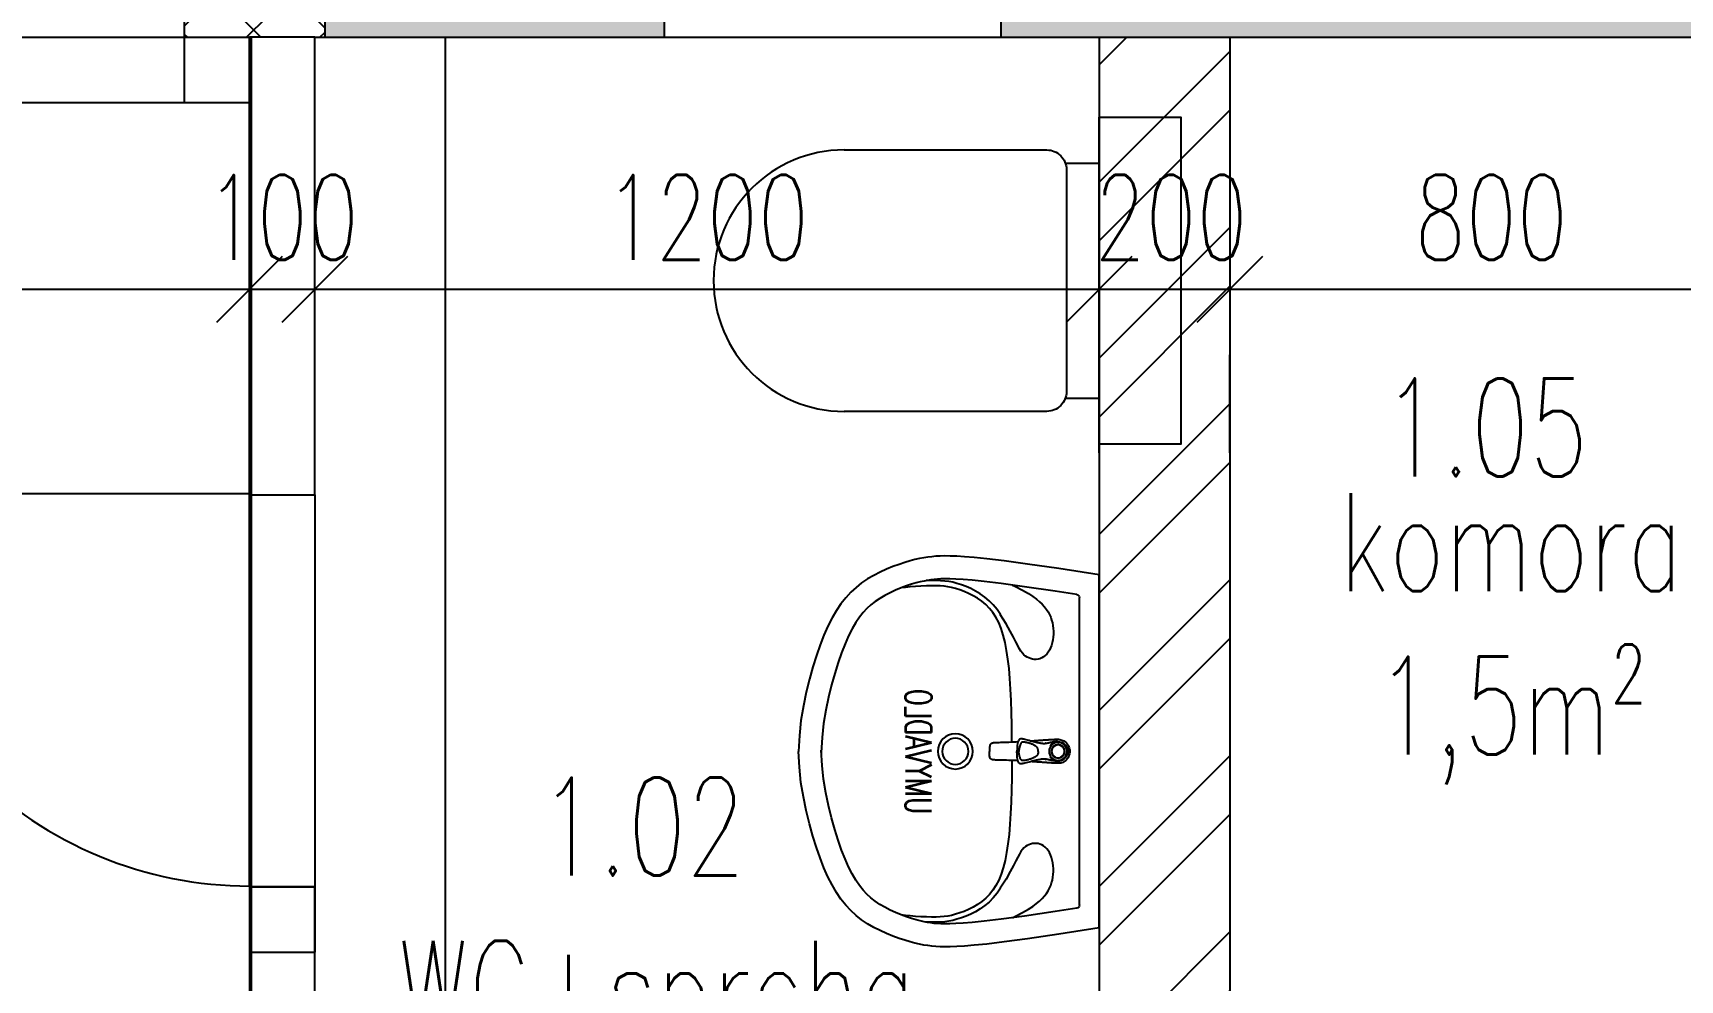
# Model space of a CAD drawing. Header units: millimetres. Extents: x 462666 to 1244237, y 2328025 to 3795663.
# Drawn here: x 1085544 to 1088064, y 2844109 to 2845558 of the extents above; entities that cross this region are included whole.
import ezdxf
from ezdxf.enums import TextEntityAlignment as Align
from ezdxf.lldxf.tags import DXFTag

# ---------------------------------------------------------------- set-up
doc = ezdxf.new("R2010")
doc.units = ezdxf.units.MM
for name, color, linetype in [('DIM_100', 64, 'Continuous'), ('DVE_REZ', 1, 'Continuous'), ('KOTY', 96, 'Continuous'), ('MUR-POH', 64, 'Continuous'), ('MUR_POH', 64, 'Continuous'), ('MUR_REZ', 3, 'Continuous'), ('NAB_ZAR', 14, 'Continuous'), ('PLO_LIN', 6, 'Continuous'), ('POP_100', 8, 'Continuous'), ('SAN-POH', 151, 'Continuous'), ('SAN_POH', 151, 'Continuous')]:
    doc.layers.add(name, color=color, linetype=linetype)
doc.styles.add('KOTY', font='ROMANS', dxfattribs={"width": 0.7})
doc.styles.add('ROMANS', font='arial.ttf', dxfattribs={"width": 0.85})
doc.styles.add('SIMPLEX', font='SIMPLEX.SHX', dxfattribs={"width": 0.7})
tags = doc.linetypes.add('DASHDOT', pattern=[25.4, 12.7, -6.35, 0, -6.35]).pattern_tags.tags
tags[10:11] = [DXFTag(74, 4), DXFTag(75, 0), DXFTag(340, '0'), DXFTag(46, 1.0), DXFTag(50, 0.0), DXFTag(44, 0.0), DXFTag(45, 0.0)]
tags[8:9] = [DXFTag(74, 4), DXFTag(75, 0), DXFTag(340, '0'), DXFTag(46, 1.0), DXFTag(50, 0.0), DXFTag(44, 0.0), DXFTag(45, 0.0)]
tags[6:7] = [DXFTag(74, 4), DXFTag(75, 0), DXFTag(340, '0'), DXFTag(46, 1.0), DXFTag(50, 0.0), DXFTag(44, 0.0), DXFTag(45, 0.0)]
tags[4:5] = [DXFTag(74, 4), DXFTag(75, 0), DXFTag(340, '0'), DXFTag(46, 1.0), DXFTag(50, 0.0), DXFTag(44, 0.0), DXFTag(45, 0.0)]
tags = doc.linetypes.add('DASHED', pattern=[0.75, 0.5, -0.25]).pattern_tags.tags
tags[6:7] = [DXFTag(74, 4), DXFTag(75, 0), DXFTag(340, '0'), DXFTag(46, 1.0), DXFTag(50, 0.0), DXFTag(44, 0.0), DXFTag(45, 0.0)]
tags[4:5] = [DXFTag(74, 4), DXFTag(75, 0), DXFTag(340, '0'), DXFTag(46, 1.0), DXFTag(50, 0.0), DXFTag(44, 0.0), DXFTag(45, 0.0)]
doc.dimstyles.new('PAJO1-studia', dxfattribs={"dimtxt": 160, "dimasz": 100, "dimexe": 100, "dimexo": 250, "dimgap": 45, "dimtad": 1, "dimdec": 0, "dimrnd": 5, "dimtxsty": 'ROMANS', "dimblk": 'OBLIQUE', "dimcen": 200, "dimdle": 90, "dimadec": 0, "dimazin": 0, "dimtfac": 1, "dimtdec": 0, "dimtmove": 1, "dimatfit": 3, "dimfxl": 1, "dimarcsym": 0})

# ---------------------------------------------------------------- blocks, each defined once
blk = doc.blocks.new('UMY_V')
at = {"layer": 'SAN_POH'}
for p, q in [((45125005.1, -2781944), (45125022.8, -2781939)), ((45125022.8, -2781939), (45125041.5, -2781934.4)), ((45125041.5, -2781934.4), (45125061.2, -2781930.3)), ((45125061.2, -2781930.3), (45125081.8, -2781927)), ((45125081.8, -2781927), (45125103.2, -2781924.7)), ((45125103.2, -2781924.7), (45125126.4, -2781923.4)), ((45125145.9, -2781924.7), (45125122.7, -2781923.4)), ((45125167.2, -2781927), (45125145.9, -2781924.7)), ((45125187.8, -2781930.3), (45125167.2, -2781927)), ((45125207.5, -2781934.4), (45125187.8, -2781930.3)), ((45125226.2, -2781939), (45125207.5, -2781934.4)), ((45125244, -2781944), (45125226.2, -2781939)), ((45124936.9, -2781970.6), (45124947.7, -2781965.2)), ((45124947.7, -2781965.2), (45124959.9, -2781959.8)), ((45124959.9, -2781959.8), (45124973.5, -2781954.4)), ((45124973.5, -2781954.4), (45124988.6, -2781949.2)), ((45124988.6, -2781949.2), (45125005.1, -2781944)), ((45125260.4, -2781949.2), (45125244, -2781944)), ((45125275.5, -2781954.4), (45125260.4, -2781949.2)), ((45125289.1, -2781959.8), (45125275.5, -2781954.4)), ((45125301.3, -2781965.2), (45125289.1, -2781959.8)), ((45125312.1, -2781970.6), (45125301.3, -2781965.2)), ((45124905.9, -2781993.2), (45124912.1, -2781987.3)), ((45124912.1, -2781987.3), (45124919.3, -2781981.7)), ((45124919.3, -2781981.7), (45124927.5, -2781976.1)), ((45124927.5, -2781976.1), (45124936.9, -2781970.6)), ((45125321.6, -2781976.1), (45125312.1, -2781970.6)), ((45125329.8, -2781981.7), (45125321.6, -2781976.1)), ((45125336.9, -2781987.3), (45125329.8, -2781981.7)), ((45125343.2, -2781993.2), (45125336.9, -2781987.3)), ((45124885.9, -2782020.5), (45124890.4, -2782012.8)), ((45124890.4, -2782012.8), (45124895.1, -2782005.8)), ((45124895.1, -2782005.8), (45124900.2, -2781999.3)), ((45124900.2, -2781999.3), (45124905.9, -2781993.2)), ((45125348.8, -2781999.3), (45125343.2, -2781993.2)), ((45125353.9, -2782005.8), (45125348.8, -2781999.3)), ((45125358.7, -2782012.8), (45125353.9, -2782005.8)), ((45125363.1, -2782020.5), (45125358.7, -2782012.8)), ((45124874.4, -2782045.6), (45124877.9, -2782037.1)), ((45124877.9, -2782037.1), (45124881.7, -2782028.7)), ((45124881.7, -2782028.7), (45124885.9, -2782020.5)), ((45125367.3, -2782028.7), (45125363.1, -2782020.5)), ((45125371.2, -2782037.1), (45125367.3, -2782028.7)), ((45125374.6, -2782045.6), (45125371.2, -2782037.1)), ((45124866.7, -2782068.6), (45124868.8, -2782061.6)), ((45124868.8, -2782061.6), (45124871.4, -2782053.8)), ((45124871.4, -2782053.8), (45124874.4, -2782045.6)), ((45125377.7, -2782053.8), (45125374.6, -2782045.6)), ((45125380.2, -2782061.6), (45125377.7, -2782053.8)), ((45125382.3, -2782068.6), (45125380.2, -2782061.6)), ((45124861.4, -2782096.2), (45124862, -2782091.1)), ((45124862, -2782091.1), (45124862.8, -2782086)), ((45124862.8, -2782086), (45124863.8, -2782080.7)), ((45124863.8, -2782080.7), (45124865.1, -2782074.9)), ((45124865.1, -2782074.9), (45124866.7, -2782068.6)), ((45125384, -2782074.9), (45125382.3, -2782068.6)), ((45125385.3, -2782080.7), (45125384, -2782074.9)), ((45125386.3, -2782086), (45125385.3, -2782080.7)), ((45125387, -2782091.1), (45125386.3, -2782086)), ((45125387.7, -2782096.2), (45125387, -2782091.1)), ((45124860.5, -2782112.5), (45124860.6, -2782106.5)), ((45124860.6, -2782119.9), (45124860.5, -2782112.5)), ((45124860.6, -2782106.5), (45124860.9, -2782101.3)), ((45124860.9, -2782101.3), (45124861.4, -2782096.2)), ((45125388.1, -2782101.3), (45125387.7, -2782096.2)), ((45125388.4, -2782106.5), (45125388.1, -2782101.3)), ((45125388.6, -2782112.5), (45125388.4, -2782106.5)), ((45125388.5, -2782119.9), (45125388.6, -2782112.5)), ((45124860.9, -2782129), (45124860.6, -2782119.9)), ((45124861.6, -2782140.3), (45124860.9, -2782129)), ((45124862.7, -2782154.2), (45124861.6, -2782140.3)), ((45125386.4, -2782154.2), (45125387.5, -2782140.3)), ((45125387.5, -2782140.3), (45125388.1, -2782129)), ((45125388.1, -2782129), (45125388.5, -2782119.9)), ((45124864.5, -2782172.8), (45124862.7, -2782154.2)), ((45125384.5, -2782172.8), (45125386.4, -2782154.2)), ((45124867.6, -2782198.6), (45124864.5, -2782172.8)), ((45125381.4, -2782198.6), (45125384.5, -2782172.8)), ((45124872.5, -2782234.1), (45124867.6, -2782198.6)), ((45125376.6, -2782234.1), (45125381.4, -2782198.6)), ((45124879.5, -2782281.4), (45124872.5, -2782234.1)), ((45125369.6, -2782281.4), (45125376.6, -2782234.1)), ((45124884.6, -2782314.3), (45124879.5, -2782281.4)), ((45125364.4, -2782314.3), (45125369.6, -2782281.4)), ((45125359.5, -2782318.5), (45124889.5, -2782318.5)), ((45125394.5, -2782348.5), (45124854.5, -2782348.5))]:
    blk.add_line(p, q, dxfattribs=at)
for points in [[(45124854.5, -2782348.5), (45124844.9, -2782286.7), (45124837.8, -2782239), (45124832.9, -2782203.1), (45124829.7, -2782176.7), (45124827.8, -2782157.3), (45124826.7, -2782142.7), (45124826, -2782130.7), (45124825.6, -2782120.8), (45124825.5, -2782112.4), (45124825.6, -2782105.1), (45124826, -2782098.6), (45124826.6, -2782092.5), (45124827.3, -2782086.4), (45124828.3, -2782080.2), (45124829.5, -2782073.6), (45124831.1, -2782066.7), (45124833, -2782059.2), (45124835.4, -2782051.1), (45124838.3, -2782042.3), (45124841.8, -2782032.9), (45124845.7, -2782023.2), (45124850.2, -2782013.4), (45124855.2, -2782003.6), (45124860.7, -2781994.2), (45124866.8, -2781985.1), (45124873.6, -2781976.6), (45124881, -2781968.5), (45124889.3, -2781960.8), (45124898.5, -2781953.4), (45124908.8, -2781946.5), (45124920.2, -2781939.9), (45124932.7, -2781933.5), (45124946.5, -2781927.4), (45124961.4, -2781921.6), (45124977.6, -2781916), (45124995.1, -2781910.5), (45125013.8, -2781905.2), (45125033.8, -2781900.2), (45125054.9, -2781895.9), (45125077.1, -2781892.3), (45125100.4, -2781889.8), (45125124.5, -2781888.5)], [(45125394.5, -2782348.5), (45125404.2, -2782286.7), (45125411.2, -2782239), (45125416.1, -2782203.1), (45125419.3, -2782176.7), (45125421.2, -2782157.3), (45125422.4, -2782142.7), (45125423.1, -2782130.7), (45125423.5, -2782120.8), (45125423.6, -2782112.4), (45125423.4, -2782105.1), (45125423, -2782098.6), (45125422.5, -2782092.5), (45125421.7, -2782086.4), (45125420.8, -2782080.2), (45125419.5, -2782073.6), (45125418, -2782066.7), (45125416, -2782059.2), (45125413.6, -2782051.1), (45125410.7, -2782042.3), (45125407.3, -2782032.9), (45125403.3, -2782023.2), (45125398.8, -2782013.4), (45125393.8, -2782003.6), (45125388.3, -2781994.2), (45125382.2, -2781985.1), (45125375.5, -2781976.6), (45125368, -2781968.5), (45125359.7, -2781960.8), (45125350.5, -2781953.4), (45125340.2, -2781946.5), (45125328.9, -2781939.9), (45125316.3, -2781933.5), (45125302.6, -2781927.4), (45125287.6, -2781921.6), (45125271.4, -2781916), (45125254, -2781910.5), (45125235.2, -2781905.2), (45125215.2, -2781900.2), (45125194.1, -2781895.9), (45125171.9, -2781892.3), (45125148.7, -2781889.8), (45125124.5, -2781888.5)], [(45125110.6, -2782215), (45125104, -2782215), (45125084.1, -2782214.7), (45125065, -2782214.4), (45125046.7, -2782213.8), (45125029.3, -2782213), (45125012.9, -2782211.9), (45124997.5, -2782210.6), (45124983.2, -2782209), (45124969.9, -2782207), (45124957.7, -2782204.7), (45124946.6, -2782201.9), (45124936.5, -2782198.6), (45124927.4, -2782194.8), (45124919.3, -2782190.5), (45124912.1, -2782185.8), (45124905.7, -2782180.6), (45124899.9, -2782174.9), (45124894.8, -2782168.8), (45124890.3, -2782162.3), (45124886.3, -2782155.6), (45124882.7, -2782148.7), (45124879.7, -2782141.9), (45124877.2, -2782135.2), (45124875.2, -2782128.8), (45124873.6, -2782122.8), (45124872.5, -2782117.1), (45124871.7, -2782111.3), (45124871.3, -2782105.4), (45124871.1, -2782099), (45124871.1, -2782092), (45124871.2, -2782084.2), (45124871.6, -2782075.9), (45124872, -2782067.6), (45124872.7, -2782059.5), (45124873.5, -2782052), (45124874.4, -2782045.6)], [(45125138.5, -2782215), (45125145, -2782215), (45125164.9, -2782214.7), (45125184, -2782214.4), (45125202.3, -2782213.8), (45125219.7, -2782213), (45125236.1, -2782211.9), (45125251.5, -2782210.6), (45125265.8, -2782209), (45125279.1, -2782207), (45125291.3, -2782204.7), (45125302.5, -2782201.9), (45125312.6, -2782198.6), (45125321.6, -2782194.8), (45125329.7, -2782190.5), (45125336.9, -2782185.8), (45125343.4, -2782180.6), (45125349.1, -2782174.9), (45125354.2, -2782168.8), (45125358.7, -2782162.3), (45125362.8, -2782155.6), (45125366.3, -2782148.7), (45125369.3, -2782141.9), (45125371.8, -2782135.2), (45125373.8, -2782128.8), (45125375.4, -2782122.8), (45125376.5, -2782117.1), (45125377.3, -2782111.3), (45125377.8, -2782105.4), (45125378, -2782099), (45125378, -2782092), (45125377.8, -2782084.2), (45125377.5, -2782075.9), (45125377, -2782067.6), (45125376.4, -2782059.5), (45125375.6, -2782052), (45125374.6, -2782045.6)], [(45124915.3, -2782197.5), (45124915.2, -2782197.4), (45124907.4, -2782192.3), (45124900.3, -2782186.5), (45124894, -2782180.3), (45124888.5, -2782173.7), (45124883.6, -2782166.7), (45124879.3, -2782159.5), (45124875.5, -2782152.2), (45124872.3, -2782144.9), (45124869.7, -2782137.8), (45124867.5, -2782131), (45124865.8, -2782124.6), (45124864.6, -2782118.4), (45124863.8, -2782112.2), (45124863.3, -2782105.8), (45124863.1, -2782099.1), (45124863.1, -2782091.9), (45124863.2, -2782083.9), (45124863.3, -2782083.5)], [(45125333.7, -2782197.5), (45125333.8, -2782197.4), (45125341.7, -2782192.3), (45125348.7, -2782186.5), (45125355, -2782180.3), (45125360.5, -2782173.7), (45125365.5, -2782166.7), (45125369.8, -2782159.5), (45125373.5, -2782152.2), (45125376.7, -2782144.9), (45125379.4, -2782137.8), (45125381.5, -2782131), (45125383.2, -2782124.6), (45125384.4, -2782118.4), (45125385.3, -2782112.2), (45125385.8, -2782105.8), (45125386, -2782099.1), (45125386, -2782091.9), (45125385.8, -2782083.9), (45125385.8, -2782083.5)], [(45125110.1, -2782224.2), (45125110.3, -2782221), (45125110.5, -2782217.4), (45125110.6, -2782213.9), (45125110.7, -2782210.3), (45125110.8, -2782206.8), (45125110.9, -2782203.5), (45125111, -2782200.4), (45125111.1, -2782197.6), (45125111.2, -2782195.1), (45125111.2, -2782193), (45125111.3, -2782191.2), (45125111.4, -2782189.7), (45125111.4, -2782188.5), (45125111.5, -2782187.5), (45125111.6, -2782186.7), (45125111.7, -2782186), (45125111.9, -2782185.3), (45125112, -2782184.7), (45125112.2, -2782184.2), (45125112.3, -2782183.8), (45125112.6, -2782183.4), (45125112.8, -2782183), (45125113.1, -2782182.7), (45125113.4, -2782182.3), (45125113.8, -2782182), (45125114.3, -2782181.8), (45125114.8, -2782181.5), (45125115.5, -2782181.3), (45125116.5, -2782181.1), (45125117.8, -2782181), (45125119.7, -2782180.8), (45125122.3, -2782180.8), (45125124.5, -2782180.8)], [(45125138.9, -2782224.2), (45125138.7, -2782221), (45125138.6, -2782217.4), (45125138.4, -2782213.9), (45125138.3, -2782210.3), (45125138.2, -2782206.8), (45125138.1, -2782203.5), (45125138, -2782200.4), (45125138, -2782197.6), (45125137.9, -2782195.1), (45125137.8, -2782193), (45125137.7, -2782191.2), (45125137.7, -2782189.7), (45125137.6, -2782188.5), (45125137.5, -2782187.5), (45125137.4, -2782186.7), (45125137.3, -2782186), (45125137.2, -2782185.3), (45125137, -2782184.7), (45125136.9, -2782184.2), (45125136.7, -2782183.8), (45125136.5, -2782183.4), (45125136.2, -2782183), (45125136, -2782182.7), (45125135.6, -2782182.3), (45125135.2, -2782182), (45125134.8, -2782181.8), (45125134.2, -2782181.5), (45125133.5, -2782181.3), (45125132.6, -2782181.1), (45125131.2, -2782181), (45125129.3, -2782180.8), (45125126.8, -2782180.8), (45125124.5, -2782180.8)], [(45124870, -2782215.8), (45124872.1, -2782220.4), (45124877.8, -2782231.5), (45124882.9, -2782240.3), (45124887.4, -2782247.2), (45124891.5, -2782252.7), (45124895.5, -2782257.3), (45124899.4, -2782261.3), (45124903.4, -2782264.8), (45124907.3, -2782267.8), (45124911.2, -2782270.4), (45124915.2, -2782272.6), (45124919.3, -2782274.4), (45124923.5, -2782275.8), (45124927.7, -2782277), (45124932, -2782277.8), (45124936.3, -2782278.3), (45124940.7, -2782278.5), (45124945.1, -2782278.5), (45124949.6, -2782278.2), (45124953.9, -2782277.6), (45124958.2, -2782276.8), (45124962.3, -2782275.7), (45124966.1, -2782274.3), (45124969.7, -2782272.6), (45124972.8, -2782270.7), (45124975.6, -2782268.5), (45124978, -2782266.1), (45124980, -2782263.5), (45124981.5, -2782260.8), (45124982.7, -2782257.9), (45124983.4, -2782255.1), (45124983.7, -2782252.2), (45124983.7, -2782249.2), (45124983.3, -2782246.4), (45124982.6, -2782243.6), (45124981.6, -2782240.9), (45124980.4, -2782238.3), (45124978.8, -2782235.8), (45124976.8, -2782233.4), (45124974.3, -2782231), (45124971.1, -2782228.7), (45124967.3, -2782226.4), (45124962.7, -2782224), (45124957, -2782221.2), (45124949.7, -2782217.5), (45124940.5, -2782212.6), (45124929.1, -2782206), (45124915, -2782197.3)], [(45125379, -2782215.8), (45125376.9, -2782220.4), (45125371.2, -2782231.5), (45125366.2, -2782240.3), (45125361.7, -2782247.2), (45125357.5, -2782252.7), (45125353.5, -2782257.3), (45125349.6, -2782261.3), (45125345.7, -2782264.8), (45125341.8, -2782267.8), (45125337.8, -2782270.4), (45125333.8, -2782272.6), (45125329.7, -2782274.4), (45125325.6, -2782275.8), (45125321.4, -2782277), (45125317.1, -2782277.8), (45125312.7, -2782278.3), (45125308.3, -2782278.5), (45125303.9, -2782278.5), (45125299.5, -2782278.2), (45125295.1, -2782277.6), (45125290.8, -2782276.8), (45125286.7, -2782275.7), (45125282.9, -2782274.3), (45125279.4, -2782272.6), (45125276.2, -2782270.7), (45125273.4, -2782268.5), (45125271, -2782266.1), (45125269.1, -2782263.5), (45125267.5, -2782260.8), (45125266.4, -2782257.9), (45125265.6, -2782255.1), (45125265.3, -2782252.2), (45125265.3, -2782249.2), (45125265.7, -2782246.4), (45125266.4, -2782243.6), (45125267.4, -2782240.9), (45125268.7, -2782238.3), (45125270.2, -2782235.8), (45125272.3, -2782233.4), (45125274.8, -2782231), (45125277.9, -2782228.7), (45125281.7, -2782226.4), (45125286.3, -2782224), (45125292.1, -2782221.2), (45125299.3, -2782217.5), (45125308.5, -2782212.6), (45125319.9, -2782206), (45125334, -2782197.3)], [(45125109.5, -2782284.9), (45125109.6, -2782283.6), (45125109.6, -2782282.3), (45125109.8, -2782281.2), (45125109.9, -2782280), (45125110.1, -2782279), (45125110.3, -2782277.9), (45125110.5, -2782276.9), (45125110.7, -2782275.8), (45125110.9, -2782274.8), (45125111.1, -2782273.9), (45125111.3, -2782272.9), (45125111.5, -2782272.1), (45125111.7, -2782271.2), (45125111.9, -2782270.5), (45125112.1, -2782269.7), (45125112.2, -2782269), (45125112.4, -2782268.3), (45125112.5, -2782267.6), (45125112.6, -2782267), (45125112.7, -2782266.3), (45125112.8, -2782265.6), (45125112.8, -2782264.9), (45125112.8, -2782264.2), (45125112.8, -2782263.5), (45125112.8, -2782262.8), (45125112.7, -2782262), (45125112.6, -2782261.2), (45125112.5, -2782260.3), (45125112.3, -2782259.3), (45125112.1, -2782258.1), (45125111.9, -2782256.8), (45125111.6, -2782255.4), (45125111.2, -2782253.8), (45125110.9, -2782252), (45125110.4, -2782250.1), (45125109.9, -2782248), (45125109.3, -2782245.8), (45125108.7, -2782243.5), (45125108, -2782241.2), (45125107.4, -2782239), (45125106.8, -2782236.9), (45125106.3, -2782235), (45125106, -2782233.3), (45125105.7, -2782232), (45125105.5, -2782230.8), (45125105.5, -2782229.9), (45125105.4, -2782229), (45125105.5, -2782228.3), (45125105.6, -2782227.7), (45125105.8, -2782227.1), (45125106, -2782226.5), (45125106.5, -2782226), (45125107.1, -2782225.5), (45125107.9, -2782225), (45125109, -2782224.6), (45125110.6, -2782224.1), (45125112.7, -2782223.7), (45125115.6, -2782223.3), (45125119.5, -2782222.9), (45125124.5, -2782222.6)], [(45125106.3, -2782286.8), (45125106.4, -2782284.5), (45125106.4, -2782282.6), (45125106.5, -2782280.9), (45125106.6, -2782279.5), (45125106.6, -2782278.2), (45125106.7, -2782277.1), (45125106.7, -2782276), (45125106.8, -2782274.9), (45125106.9, -2782273.9), (45125107, -2782272.8), (45125107, -2782271.7), (45125107.1, -2782270.5), (45125107.2, -2782269.2), (45125107.3, -2782267.9), (45125107.4, -2782266.5), (45125107.5, -2782265), (45125107.6, -2782263.5), (45125107.7, -2782262), (45125107.8, -2782260.5), (45125107.9, -2782259), (45125108, -2782257.4), (45125108.1, -2782255.6), (45125108.3, -2782253.7), (45125108.4, -2782251.6), (45125108.6, -2782249.3), (45125108.7, -2782246.8), (45125108.9, -2782244.4)], [(45125124.5, -2782255.3), (45125123.9, -2782255.3), (45125123.4, -2782255.3), (45125122.9, -2782255.2), (45125122.4, -2782255.1), (45125121.9, -2782255.1), (45125121.5, -2782255), (45125121, -2782254.8), (45125120.6, -2782254.7), (45125120.1, -2782254.5), (45125119.6, -2782254.3), (45125119.2, -2782254.1), (45125118.8, -2782253.8), (45125118.3, -2782253.5), (45125117.9, -2782253.1), (45125117.5, -2782252.7), (45125117, -2782252.2), (45125116.6, -2782251.6), (45125116.2, -2782251), (45125115.8, -2782250.3), (45125115.3, -2782249.5), (45125114.9, -2782248.7), (45125114.5, -2782247.9), (45125114.1, -2782247), (45125113.7, -2782246.1), (45125113.4, -2782245.2), (45125113, -2782244.3), (45125112.7, -2782243.4), (45125112.4, -2782242.5), (45125112.1, -2782241.6), (45125111.9, -2782240.8), (45125111.6, -2782239.9), (45125111.4, -2782239.1), (45125111.2, -2782238.3), (45125111, -2782237.4), (45125110.9, -2782236.6), (45125110.7, -2782235.8), (45125110.6, -2782235), (45125110.5, -2782234.2), (45125110.5, -2782233.5), (45125110.4, -2782232.7), (45125110.4, -2782232.1), (45125110.5, -2782231.5), (45125110.5, -2782230.9), (45125110.6, -2782230.4), (45125110.8, -2782230), (45125111.1, -2782229.6), (45125111.5, -2782229.2), (45125111.9, -2782228.9), (45125112.6, -2782228.5), (45125113.3, -2782228.2), (45125114.2, -2782227.8), (45125115.1, -2782227.5), (45125116.2, -2782227.1), (45125117.3, -2782226.8), (45125118.5, -2782226.4), (45125119.8, -2782226.1), (45125121.1, -2782225.9), (45125122.3, -2782225.7), (45125123.5, -2782225.5), (45125124.5, -2782225.5)], [(45125139.5, -2782284.9), (45125139.5, -2782283.6), (45125139.4, -2782282.3), (45125139.3, -2782281.2), (45125139.1, -2782280), (45125139, -2782279), (45125138.8, -2782277.9), (45125138.6, -2782276.9), (45125138.4, -2782275.8), (45125138.2, -2782274.8), (45125137.9, -2782273.9), (45125137.7, -2782272.9), (45125137.5, -2782272.1), (45125137.3, -2782271.2), (45125137.1, -2782270.5), (45125137, -2782269.7), (45125136.8, -2782269), (45125136.7, -2782268.3), (45125136.6, -2782267.6), (45125136.4, -2782267), (45125136.4, -2782266.3), (45125136.3, -2782265.6), (45125136.2, -2782264.9), (45125136.2, -2782264.2), (45125136.2, -2782263.5), (45125136.2, -2782262.8), (45125136.3, -2782262), (45125136.4, -2782261.2), (45125136.5, -2782260.3), (45125136.7, -2782259.3), (45125136.9, -2782258.1), (45125137.2, -2782256.8), (45125137.5, -2782255.4), (45125137.8, -2782253.8), (45125138.2, -2782252), (45125138.6, -2782250.1), (45125139.2, -2782248), (45125139.7, -2782245.8), (45125140.4, -2782243.5), (45125141, -2782241.2), (45125141.7, -2782239), (45125142.2, -2782236.9), (45125142.7, -2782235), (45125143.1, -2782233.3), (45125143.3, -2782232), (45125143.5, -2782230.8), (45125143.6, -2782229.9), (45125143.6, -2782229), (45125143.6, -2782228.3), (45125143.5, -2782227.7), (45125143.3, -2782227.1), (45125143, -2782226.5), (45125142.6, -2782226), (45125141.9, -2782225.5), (45125141.1, -2782225), (45125140, -2782224.6), (45125138.5, -2782224.1), (45125136.3, -2782223.7), (45125133.4, -2782223.3), (45125129.5, -2782222.9), (45125124.5, -2782222.6)], [(45125124.5, -2782255.3), (45125125.1, -2782255.3), (45125125.6, -2782255.3), (45125126.1, -2782255.2), (45125126.6, -2782255.1), (45125127.1, -2782255.1), (45125127.6, -2782255), (45125128, -2782254.8), (45125128.5, -2782254.7), (45125128.9, -2782254.5), (45125129.4, -2782254.3), (45125129.8, -2782254.1), (45125130.3, -2782253.8), (45125130.7, -2782253.5), (45125131.1, -2782253.1), (45125131.6, -2782252.7), (45125132, -2782252.2), (45125132.4, -2782251.6), (45125132.8, -2782251), (45125133.3, -2782250.3), (45125133.7, -2782249.5), (45125134.1, -2782248.7), (45125134.5, -2782247.9), (45125134.9, -2782247), (45125135.3, -2782246.1), (45125135.7, -2782245.2), (45125136, -2782244.3), (45125136.3, -2782243.4), (45125136.6, -2782242.5), (45125136.9, -2782241.6), (45125137.2, -2782240.8), (45125137.4, -2782239.9), (45125137.6, -2782239.1), (45125137.8, -2782238.3), (45125138, -2782237.4), (45125138.2, -2782236.6), (45125138.3, -2782235.8), (45125138.4, -2782235), (45125138.5, -2782234.2), (45125138.6, -2782233.5), (45125138.6, -2782232.7), (45125138.6, -2782232.1), (45125138.6, -2782231.5), (45125138.5, -2782230.9), (45125138.4, -2782230.4), (45125138.2, -2782230), (45125138, -2782229.6), (45125137.6, -2782229.2), (45125137.1, -2782228.9), (45125136.5, -2782228.5), (45125135.7, -2782228.2), (45125134.9, -2782227.8), (45125133.9, -2782227.5), (45125132.9, -2782227.1), (45125131.7, -2782226.8), (45125130.5, -2782226.4), (45125129.2, -2782226.1), (45125128, -2782225.9), (45125126.7, -2782225.7), (45125125.6, -2782225.5), (45125124.5, -2782225.5)], [(45125142.7, -2782286.8), (45125142.7, -2782284.5), (45125142.6, -2782282.6), (45125142.5, -2782280.9), (45125142.5, -2782279.5), (45125142.4, -2782278.2), (45125142.4, -2782277.1), (45125142.3, -2782276), (45125142.2, -2782274.9), (45125142.2, -2782273.9), (45125142.1, -2782272.8), (45125142, -2782271.7), (45125141.9, -2782270.5), (45125141.8, -2782269.2), (45125141.7, -2782267.9), (45125141.6, -2782266.5), (45125141.5, -2782265), (45125141.4, -2782263.5), (45125141.3, -2782262), (45125141.2, -2782260.5), (45125141.1, -2782259), (45125141, -2782257.4), (45125140.9, -2782255.6), (45125140.8, -2782253.7), (45125140.6, -2782251.6), (45125140.5, -2782249.3), (45125140.3, -2782246.8), (45125140.1, -2782244.4)]]:
    blk.add_lwpolyline(points, dxfattribs=at)
for points in [[(45125111.6, -2782267.1, -0.001391), (45125111.6, -2782267, -0.019339), (45125112.7, -2782266.1, -0.090971)], [(45125136.3, -2782266.1, -0.019339), (45125137.4, -2782267, -0.001391), (45125137.5, -2782267.1, -0.1065)], [(45125106.3, -2782286.8, 0.1065), (45125107.7, -2782293.2, 0.101456), (45125111.6, -2782298.7, 0.095052), (45125117.5, -2782302.3, 0.090971), (45125124.5, -2782303.5, 0.090971), (45125131.6, -2782302.3, 0.095052), (45125137.4, -2782298.7, 0.101456), (45125141.4, -2782293.2, 0.1065), (45125142.7, -2782286.8, 0.1065)]]:
    blk.add_lwpolyline(points, format="xyb", dxfattribs=at)
for centre, radius in [((45125124.5, -2782128.5), 27), ((45125124.5, -2782128.5), 20), ((45125124.5, -2782285.6), 13.8), ((45125124.5, -2782285.6), 10.3), ((45125124.5, -2782285.6), 10)]:
    blk.add_circle(centre, radius, dxfattribs=at)
for centre, radius, start, end in [((45125124.5, -2782285.6), 15, 125.3094, 54.6906), ((45124889.5, -2782313.5), 5, 188.8682, 270), ((45125359.5, -2782313.5), 5, 270, 351.1318)]:
    blk.add_arc(centre, radius, start, end, dxfattribs=at)
at = {"layer": 'SAN_POH', "style": 'KOTY', "width": 0.7}
for tag, p in [('TYP', (45125124.5, -2782015.2)), ('KOD', (45125124.5, -2782071.9))]:
    blk.add_attdef(tag, text='', height=40, rotation=180, dxfattribs=at).set_placement(p, align=Align.MIDDLE_CENTER)
blk = doc.blocks.new('_OBLIQUE')
at = {"color": 0, "linetype": 'ByBlock'}
blk.add_line((-0.5, -0.5), (0.5, 0.5), dxfattribs=at)
blk = doc.blocks.new('*D136')
at = {"layer": 'Defpoints', "color": 0}
for p in [(1087375.2, 2845165.9), (1087375.2, 2845165.9), (1088175.2, 2845165.9)]:
    blk.add_point(p, dxfattribs=at)
at = {"layer": 'KOTY', "color": 0, "lineweight": -2}
for p, q in [((1088175.2, 2845415.9), (1088175.2, 2845265.9)), ((1088265.2, 2845165.9), (1087285.2, 2845165.9)), ((1087375.2, 2844915.9), (1087375.2, 2845065.9))]:
    blk.add_line(p, q, dxfattribs=at)
at = {"layer": 'KOTY', "color": 0, "lineweight": -2, "xscale": 100, "yscale": 100, "zscale": 100, "rotation": 180}
blk.add_blockref('_OBLIQUE', (1087375.2, 2845165.9), dxfattribs=at)
at = {"layer": 'KOTY', "color": 0, "lineweight": -2, "xscale": 100, "yscale": 100, "zscale": 100}
blk.add_blockref('_OBLIQUE', (1088175.2, 2845165.9), dxfattribs=at)
at = {"layer": 'KOTY', "color": 0, "insert": (1087775.2, 2845275.9), "char_height": 130, "attachment_point": 5, "style": 'SIMPLEX'}
blk.add_mtext('800', dxfattribs=at)
blk = doc.blocks.new('*D135')
at = {"layer": 'Defpoints', "color": 0}
for p in [(1087175.2, 2845165.9), (1087175.2, 2845165.9), (1087375.2, 2845165.9)]:
    blk.add_point(p, dxfattribs=at)
at = {"layer": 'KOTY', "color": 0, "lineweight": -2}
for p, q in [((1087465.2, 2845165.9), (1087085.2, 2845165.9)), ((1087175.2, 2844915.9), (1087175.2, 2845065.9)), ((1087375.2, 2844915.9), (1087375.2, 2845065.9))]:
    blk.add_line(p, q, dxfattribs=at)
at = {"layer": 'KOTY', "color": 0, "lineweight": -2, "xscale": 100, "yscale": 100, "zscale": 100, "rotation": 180}
blk.add_blockref('_OBLIQUE', (1087175.2, 2845165.9), dxfattribs=at)
at = {"layer": 'KOTY', "color": 0, "lineweight": -2, "xscale": 100, "yscale": 100, "zscale": 100}
blk.add_blockref('_OBLIQUE', (1087375.2, 2845165.9), dxfattribs=at)
at = {"layer": 'KOTY', "color": 0, "insert": (1087285.2, 2845275.9), "char_height": 130, "attachment_point": 5, "style": 'SIMPLEX'}
blk.add_mtext('200', dxfattribs=at)
blk = doc.blocks.new('*D134')
at = {"layer": 'Defpoints', "color": 0}
for p in [(1085975.2, 2845165.9), (1085975.2, 2845165.9), (1087175.2, 2845165.9)]:
    blk.add_point(p, dxfattribs=at)
at = {"layer": 'KOTY', "color": 0, "lineweight": -2}
for p, q in [((1087265.2, 2845165.9), (1085885.2, 2845165.9)), ((1085975.2, 2844915.9), (1085975.2, 2845065.9)), ((1087175.2, 2844915.9), (1087175.2, 2845065.9))]:
    blk.add_line(p, q, dxfattribs=at)
at = {"layer": 'KOTY', "color": 0, "lineweight": -2, "xscale": 100, "yscale": 100, "zscale": 100, "rotation": 180}
blk.add_blockref('_OBLIQUE', (1085975.2, 2845165.9), dxfattribs=at)
at = {"layer": 'KOTY', "color": 0, "lineweight": -2, "xscale": 100, "yscale": 100, "zscale": 100}
blk.add_blockref('_OBLIQUE', (1087175.2, 2845165.9), dxfattribs=at)
at = {"layer": 'KOTY', "color": 0, "insert": (1086575.2, 2845275.9), "char_height": 130, "attachment_point": 5, "style": 'SIMPLEX'}
blk.add_mtext('1200', dxfattribs=at)
blk = doc.blocks.new('*D133')
at = {"layer": 'Defpoints', "color": 0}
for p in [(1085875.2, 2845165.9), (1085875.2, 2845165.9), (1085975.2, 2845165.9)]:
    blk.add_point(p, dxfattribs=at)
at = {"layer": 'KOTY', "color": 0, "lineweight": -2}
for p, q in [((1086065.2, 2845165.9), (1085785.2, 2845165.9)), ((1085875.2, 2844915.9), (1085875.2, 2845065.9)), ((1085975.2, 2844915.9), (1085975.2, 2845065.9))]:
    blk.add_line(p, q, dxfattribs=at)
at = {"layer": 'KOTY', "color": 0, "lineweight": -2, "xscale": 100, "yscale": 100, "zscale": 100, "rotation": 180}
blk.add_blockref('_OBLIQUE', (1085875.2, 2845165.9), dxfattribs=at)
at = {"layer": 'KOTY', "color": 0, "lineweight": -2, "xscale": 100, "yscale": 100, "zscale": 100}
blk.add_blockref('_OBLIQUE', (1085975.2, 2845165.9), dxfattribs=at)
at = {"layer": 'KOTY', "color": 0, "insert": (1085925.2, 2845275.9), "char_height": 130, "attachment_point": 5, "style": 'SIMPLEX'}
blk.add_mtext('100', dxfattribs=at)
blk = doc.blocks.new('*D132')
at = {"layer": 'Defpoints', "color": 0}
for p in [(1084195.2, 2845165.9), (1084195.2, 2845165.9), (1085875.2, 2845165.9)]:
    blk.add_point(p, dxfattribs=at)
at = {"layer": 'KOTY', "color": 0, "lineweight": -2}
for p, q in [((1085965.2, 2845165.9), (1084105.2, 2845165.9)), ((1084195.2, 2844915.9), (1084195.2, 2845065.9)), ((1085875.2, 2844915.9), (1085875.2, 2845065.9))]:
    blk.add_line(p, q, dxfattribs=at)
at = {"layer": 'KOTY', "color": 0, "lineweight": -2, "xscale": 100, "yscale": 100, "zscale": 100, "rotation": 180}
blk.add_blockref('_OBLIQUE', (1084195.2, 2845165.9), dxfattribs=at)
at = {"layer": 'KOTY', "color": 0, "lineweight": -2, "xscale": 100, "yscale": 100, "zscale": 100}
blk.add_blockref('_OBLIQUE', (1085875.2, 2845165.9), dxfattribs=at)
at = {"layer": 'KOTY', "color": 0, "insert": (1085035.2, 2845275.9), "char_height": 130, "attachment_point": 5, "style": 'SIMPLEX'}
blk.add_mtext('1680', dxfattribs=at)

msp = doc.modelspace()

# ---------------------------------------------------------------- hatches: boundary and pattern name
at = {"layer": 'PLO_LIN'}
h = msp.add_hatch(dxfattribs=at)
h.set_pattern_fill('NET', color=252, scale=25, angle=45, style=0)
h.paths.add_polyline_path([(1068502.7, 2845736.6), (1068502.7, 2845851.6), (1068502.7, 2845951.6), (1067302.7, 2845951.6), (1067302.7, 2840721.3), (1068502.7, 2840721.3), (1068502.7, 2840821.3), (1068502.7, 2840936.3), (1067517.7, 2840936.3), (1067517.7, 2845736.6)])
h.paths.add_polyline_path([(1071423.9, 2845851.6), (1071423.9, 2845951.6), (1070007.5, 2845951.6), (1070007.5, 2845851.6), (1070007.5, 2845736.6), (1071373.9, 2845736.6), (1071373.9, 2845851.6)])
h.paths.add_polyline_path([(1073116.5, 2845851.6), (1073116.5, 2845951.6), (1072323.9, 2845951.6), (1072323.9, 2845851.6), (1072373.9, 2845851.6), (1072373.9, 2845736.6), (1073116.5, 2845736.6)])
h.paths.add_polyline_path([(1075328.5, 2845851.6), (1075328.5, 2845951.6), (1073632.1, 2845951.6), (1073632.1, 2845851.6), (1073632.1, 2845736.6), (1075328.5, 2845736.6)])
h.paths.add_polyline_path([(1079175.2, 2845851.6), (1079175.2, 2845951.6), (1076833.3, 2845951.6), (1076833.3, 2845851.6), (1076833.3, 2845736.6), (1079175.2, 2845736.6)])
h.paths.add_polyline_path([(1079319.7, 2845602.1), (1079124.7, 2845602.1), (1079124.7, 2845901.1), (1079319.7, 2845901.1)], flags=9)
h.paths.add_polyline_path([(1082275.2, 2845736.6), (1082275.2, 2845851.6), (1082275.2, 2845951.6), (1080675.2, 2845951.6), (1080675.2, 2845851.6), (1080675.2, 2845736.6)])
h.paths.add_polyline_path([(1084575.2, 2845551.6), (1084575.2, 2845951.6), (1083675.2, 2845951.6), (1083675.2, 2845851.6), (1083675.2, 2845736.6), (1084360.2, 2845736.6), (1084360.2, 2845551.6)])
h.paths.add_polyline_path([(1086509.6, 2845736.6), (1086509.6, 2845851.6), (1086509.6, 2845951.6), (1085875.2, 2845951.6), (1085775.2, 2845951.6), (1085775.2, 2845551.6), (1085875.2, 2845551.6), (1085975.2, 2845551.6), (1085990.2, 2845551.6), (1085990.2, 2845736.6)])
h.paths.add_polyline_path([(1089224.6, 2845736.6), (1089224.6, 2845851.6), (1089224.6, 2845951.6), (1087025.2, 2845951.6), (1087025.2, 2845851.6), (1087025.2, 2845736.6)])
h.paths.add_polyline_path([(1091725.2, 2844835.1), (1091725.2, 2845951.6), (1090125.2, 2845951.6), (1090125.2, 2845851.6), (1090125.2, 2845736.6), (1091510.2, 2845736.6), (1091510.2, 2844835.1), (1091625.2, 2844835.1)])
h.paths.add_polyline_path([(1091725.2, 2842555), (1091725.2, 2843751.6), (1091725.2, 2843835.1), (1091625.2, 2843835.1), (1091510.2, 2843835.1), (1091510.2, 2842555), (1091625.2, 2842555)])
h.paths.add_polyline_path([(1091725.2, 2840036.5), (1091725.2, 2841555), (1091625.2, 2841555), (1091510.2, 2841555), (1091510.2, 2840036.5), (1091625.2, 2840036.5)])
h.paths.add_polyline_path([(1091350.7, 2840180), (1091350.7, 2840375), (1091649.7, 2840375), (1091649.7, 2840180)], flags=9)
h.paths.add_polyline_path([(1091725.2, 2838122.3), (1091725.2, 2839036.5), (1091625.2, 2839036.5), (1091510.2, 2839036.5), (1091510.2, 2838336.3), (1088582.2, 2838336.3), (1088582.2, 2838122)])
h.paths.add_polyline_path([(1086175.2, 2838121.7), (1086175.2, 2838336.3), (1085990.2, 2838336.3), (1085990.2, 2839271.3), (1085875.2, 2839271.3), (1085775.2, 2839271.3), (1085775.2, 2838121.6)])
h.paths.add_polyline_path([(1085990.2, 2840721.3), (1085990.2, 2840936.3), (1085775.2, 2840936.3), (1085775.2, 2840821.3), (1085775.2, 2840721.3), (1085875.2, 2840721.3)])
h.paths.add_polyline_path([(1084775.2, 2840721.3), (1084775.2, 2840821.3), (1084775.2, 2840936.3), (1081914.6, 2840936.3), (1081914.6, 2840821.3), (1081914.6, 2840721.3), (1082725.2, 2840721.3), (1082727.1, 2840721.3), (1082825.2, 2840721.3)])
h.paths.add_polyline_path([(1083365.3, 2840771.8), (1083170.3, 2840771.8), (1083170.3, 2841070.8), (1083365.3, 2841070.8)], flags=9)
h.paths.add_polyline_path([(1084446.2, 2840771.8), (1084251.2, 2840771.8), (1084251.2, 2841070.8), (1084446.2, 2841070.8)], flags=9)
h.paths.add_polyline_path([(1080714.6, 2840821.3), (1080714.6, 2840936.3), (1079123, 2840936.3), (1079123, 2840821.3), (1079123, 2840721.3), (1080714.6, 2840721.3)])
h.paths.add_polyline_path([(1079319.7, 2840771.8), (1079124.7, 2840771.8), (1079124.7, 2841070.8), (1079319.7, 2841070.8)], flags=9)
h.paths.add_polyline_path([(1078607.4, 2840721.3), (1078607.4, 2840821.3), (1078607.4, 2840936.3), (1076833.3, 2840936.3), (1076833.3, 2840821.3), (1076833.3, 2840721.3)])
h.paths.add_polyline_path([(1072032.1, 2840821.3), (1072032.1, 2840936.3), (1070007.5, 2840936.3), (1070007.5, 2840821.3), (1070007.5, 2840721.3), (1072107.1, 2840721.3), (1072107.1, 2840821.3)])
h.paths.add_polyline_path([(1071770.5, 2840771.8), (1071575.5, 2840771.8), (1071575.5, 2841070.8), (1071770.5, 2841070.8)], flags=9)
h.paths.add_polyline_path([(1074450.4, 2845602.1), (1074255.4, 2845602.1), (1074255.4, 2845901.1), (1074450.4, 2845901.1)], flags=9)
h.paths.add_polyline_path([(1074450.4, 2840771.8), (1074255.4, 2840771.8), (1074255.4, 2841070.8), (1074450.4, 2841070.8)], flags=9)
h.paths.add_polyline_path([(1073732.6, 2845178.4), (1073732.6, 2845373.4), (1074031.6, 2845373.4), (1074031.6, 2845178.4)], flags=9)
h.paths.add_polyline_path([(1073732.6, 2841956), (1073732.6, 2842151), (1074031.6, 2842151), (1074031.6, 2841956)], flags=9)
h.paths.add_polyline_path([(1067353.2, 2845178.4), (1067353.2, 2845373.4), (1067652.2, 2845373.4), (1067652.2, 2845178.4)], flags=24)
h.paths.add_polyline_path([(1067353.2, 2841956), (1067353.2, 2842151), (1067652.2, 2842151), (1067652.2, 2841956)], flags=24)
h.paths.add_polyline_path([(1074450.4, 2845602.1), (1074255.4, 2845602.1), (1074255.4, 2845901.1), (1074450.4, 2845901.1)], flags=8)
h.paths.add_polyline_path([(1084446.2, 2845602.1), (1084251.2, 2845602.1), (1084251.2, 2845901.1), (1084446.2, 2845901.1)], flags=24)
h.paths.add_polyline_path([(1091375.7, 2845178.4), (1091375.7, 2845373.4), (1091674.7, 2845373.4), (1091674.7, 2845178.4)], flags=24)
h.paths.add_polyline_path([(1091155.2, 2845602.1), (1090960.2, 2845602.1), (1090960.2, 2845901.1), (1091155.2, 2845901.1)], flags=24)
h.paths.add_polyline_path([(1091375.7, 2838826.8), (1091375.7, 2839021.8), (1091674.7, 2839021.8), (1091674.7, 2838826.8)], flags=24)
h.paths.add_polyline_path([(1091155.2, 2838171.8), (1090960.2, 2838171.8), (1090960.2, 2838470.8), (1091155.2, 2838470.8)], flags=24)
h.paths.add_polyline_path([(1091350.7, 2838757.7), (1091350.7, 2838952.7), (1091649.7, 2838952.7), (1091649.7, 2838757.7)], flags=24)
h.paths.add_polyline_path([(1085825.7, 2838826.8), (1085825.7, 2839021.8), (1086124.7, 2839021.8), (1086124.7, 2838826.8)], flags=24)
h.paths.add_polyline_path([(1074450.4, 2845602.1), (1074255.4, 2845602.1), (1074255.4, 2845901.1), (1074450.4, 2845901.1)], flags=24)
h.paths.add_polyline_path([(1074450.4, 2840771.8), (1074255.4, 2840771.8), (1074255.4, 2841070.8), (1074450.4, 2841070.8)], flags=24)
h.paths.add_polyline_path([(1073732.6, 2845178.4), (1073732.6, 2845373.4), (1074031.6, 2845373.4), (1074031.6, 2845178.4)], flags=24)
h.paths.add_polyline_path([(1073732.6, 2841956), (1073732.6, 2842151), (1074031.6, 2842151), (1074031.6, 2841956)], flags=24)
at = {"layer": 'POP_100'}
h = msp.add_hatch(dxfattribs=at)
h.set_pattern_fill('ANSI35', color=8, scale=25, style=0)
h.paths.add_polyline_path([(1068502.7, 2840936.3), (1068502.7, 2841121.3), (1067702.7, 2841121.3), (1067702.7, 2845551.6), (1068502.7, 2845551.6), (1068502.7, 2845736.6), (1067517.7, 2845736.6), (1067517.7, 2840936.3)])
h.paths.add_polyline_path([(1067353.2, 2845178.4), (1067353.2, 2845373.4), (1067652.2, 2845373.4), (1067652.2, 2845178.4)], flags=9)
h.paths.add_polyline_path([(1067353.2, 2841956), (1067353.2, 2842151), (1067652.2, 2842151), (1067652.2, 2841956)], flags=9)
h.paths.add_polyline_path([(1071373.9, 2845551.6), (1071373.9, 2845651.6), (1071373.9, 2845736.6), (1070007.5, 2845736.6), (1070007.5, 2845551.6)])
h.paths.add_polyline_path([(1073116.5, 2845551.6), (1073116.5, 2845736.6), (1072373.9, 2845736.6), (1072373.9, 2845551.6)])
h.paths.add_polyline_path([(1075328.5, 2845551.6), (1075328.5, 2845736.6), (1073632.1, 2845736.6), (1073632.1, 2845551.6), (1073732.1, 2845551.6), (1074032.1, 2845551.6)])
h.paths.add_polyline_path([(1074450.4, 2845602.1), (1074255.4, 2845602.1), (1074255.4, 2845901.1), (1074450.4, 2845901.1)], flags=9)
h.paths.add_polyline_path([(1079175.2, 2845551.6), (1079175.2, 2845736.6), (1076833.3, 2845736.6), (1076833.3, 2845551.6)])
h.paths.add_polyline_path([(1079319.7, 2845602.1), (1079124.7, 2845602.1), (1079124.7, 2845901.1), (1079319.7, 2845901.1)], flags=9)
h.paths.add_polyline_path([(1082275.2, 2845551.6), (1082275.2, 2845736.6), (1080675.2, 2845736.6), (1080675.2, 2845551.6)])
h.paths.add_polyline_path([(1084360.2, 2845551.6), (1084360.2, 2845736.6), (1083675.2, 2845736.6), (1083675.2, 2845551.6)])
h.paths.add_polyline_path([(1084446.2, 2845602.1), (1084251.2, 2845602.1), (1084251.2, 2845901.1), (1084446.2, 2845901.1)], flags=9)
h.paths.add_polyline_path([(1086509.6, 2845551.6), (1086509.6, 2845736.6), (1085990.2, 2845736.6), (1085990.2, 2845551.6)])
h.paths.add_polyline_path([(1089224.6, 2845551.6), (1089224.6, 2845736.6), (1087025.2, 2845736.6), (1087025.2, 2845551.6), (1088275.2, 2845551.6), (1088324.6, 2845551.6), (1088324.6, 2845551.6), (1088924.6, 2845551.6), (1088924.6, 2845551.6)])
h.paths.add_polyline_path([(1091510.2, 2844835.1), (1091510.2, 2845736.6), (1090125.2, 2845736.6), (1090125.2, 2845551.6), (1091325.2, 2845551.6), (1091325.2, 2844835.1)])
h.paths.add_polyline_path([(1091375.7, 2845178.4), (1091375.7, 2845373.4), (1091674.7, 2845373.4), (1091674.7, 2845178.4)], flags=9)
h.paths.add_polyline_path([(1091155.2, 2845602.1), (1090960.2, 2845602.1), (1090960.2, 2845901.1), (1091155.2, 2845901.1)], flags=9)
h.paths.add_polyline_path([(1091510.2, 2842555), (1091510.2, 2843835.1), (1091325.2, 2843835.1), (1091325.2, 2842555)])
h.paths.add_polyline_path([(1091510.2, 2840036.5), (1091510.2, 2841555), (1091325.2, 2841555), (1091325.2, 2840036.5)])
h.paths.add_polyline_path([(1091350.7, 2840180), (1091350.7, 2840375), (1091649.7, 2840375), (1091649.7, 2840180)], flags=9)
h.paths.add_polyline_path([(1091510.2, 2838336.3), (1091510.2, 2839036.5), (1091325.2, 2839036.5), (1091325.2, 2838521.3), (1088582.2, 2838521.3), (1088582.2, 2838336.3)])
h.paths.add_polyline_path([(1091375.7, 2838826.8), (1091375.7, 2839021.8), (1091674.7, 2839021.8), (1091674.7, 2838826.8)], flags=9)
h.paths.add_polyline_path([(1091155.2, 2838171.8), (1090960.2, 2838171.8), (1090960.2, 2838470.8), (1091155.2, 2838470.8)], flags=9)
h.paths.add_polyline_path([(1091350.7, 2838757.7), (1091350.7, 2838952.7), (1091649.7, 2838952.7), (1091649.7, 2838757.7)], flags=9)
h.paths.add_polyline_path([(1086175.2, 2838521.3), (1086175.2, 2839271.3), (1085990.2, 2839271.3), (1085990.2, 2838336.3), (1086175.2, 2838336.3)])
h.paths.add_polyline_path([(1085825.7, 2838826.8), (1085825.7, 2839021.8), (1086124.7, 2839021.8), (1086124.7, 2838826.8)], flags=9)
h.paths.add_polyline_path([(1086175.2, 2840721.3), (1086175.2, 2841121.3), (1085775.2, 2841121.3), (1085775.2, 2840936.3), (1085990.2, 2840936.3), (1085990.2, 2840721.3)])
h.paths.add_polyline_path([(1084775.2, 2840936.3), (1084775.2, 2841121.3), (1081914.6, 2841121.3), (1081914.6, 2840936.3)])
h.paths.add_polyline_path([(1083365.3, 2840771.8), (1083170.3, 2840771.8), (1083170.3, 2841070.8), (1083365.3, 2841070.8)], flags=9)
h.paths.add_polyline_path([(1084446.2, 2840771.8), (1084251.2, 2840771.8), (1084251.2, 2841070.8), (1084446.2, 2841070.8)], flags=9)
h.paths.add_polyline_path([(1080714.6, 2840936.3), (1080714.6, 2841121.3), (1079123, 2841121.3), (1079123, 2840936.3)])
h.paths.add_polyline_path([(1079319.7, 2840771.8), (1079124.7, 2840771.8), (1079124.7, 2841070.8), (1079319.7, 2841070.8)], flags=9)
h.paths.add_polyline_path([(1078607.4, 2840936.3), (1078607.4, 2841121.3), (1076833.3, 2841121.3), (1076833.3, 2840936.3)])
h.paths.add_polyline_path([(1075328.5, 2840936.3), (1075328.5, 2841121.3), (1074032.1, 2841121.3), (1073732.1, 2841121.3), (1073732.1, 2841121.3), (1073132.1, 2841121.3), (1073132.1, 2841121.3), (1073032.1, 2841121.3), (1073032.1, 2840936.3)])
h.paths.add_polyline_path([(1074450.4, 2840771.8), (1074255.4, 2840771.8), (1074255.4, 2841070.8), (1074450.4, 2841070.8)], flags=9)
h.paths.add_polyline_path([(1072032.1, 2840936.3), (1072032.1, 2841121.3), (1070007.5, 2841121.3), (1070007.5, 2840936.3)])
h.paths.add_polyline_path([(1071770.5, 2840771.8), (1071575.5, 2840771.8), (1071575.5, 2841070.8), (1071770.5, 2841070.8)], flags=9)
h = msp.add_hatch(dxfattribs=at)
h.set_pattern_fill('ANSI32', color=8, scale=20, style=0)
h.paths.add_polyline_path([(1087375.2, 2843971.2), (1087375.2, 2845551.6), (1087175.2, 2845551.6), (1087175.2, 2845466.3), (1087175.2, 2845429.2), (1087300.2, 2845429.2), (1087300.2, 2844929.2), (1087175.2, 2844929.2), (1087175.2, 2844458.8), (1087175.2, 2844458.8), (1087175.2, 2844188.8), (1087175.2, 2844188.8), (1087175.2, 2843172.4), (1087175.2, 2843171.2), (1087175.2, 2843071.2), (1087375.2, 2843071.2), (1087375.2, 2843171.2), (1087375.2, 2843871.2)])
h.paths.add_polyline_path([(1087300.2, 2844929.2), (1087300.2, 2845429.2), (1087175.2, 2845429.2), (1087175.2, 2844929.2)])
h.paths.add_polyline_path([(1087135.7, 2845178.4), (1087135.7, 2845373.4), (1087434.7, 2845373.4), (1087434.7, 2845178.4)], flags=9)
h.paths.add_polyline_path([(1087135.7, 2845178.4), (1087135.7, 2845373.4), (1087434.7, 2845373.4), (1087434.7, 2845178.4)], flags=24)

# ---------------------------------------------------------------- linework, layer by layer
at = {"layer": 'DVE_REZ', "linetype": 'ByBlock'}
msp.add_lwpolyline([(1085875.2, 2844852.8), (1085275.2, 2844852.8, 0.414214), (1085875.2, 2844252.8)], format="xyb", dxfattribs=at)
at = {"layer": 'MUR-POH', "color": 6}
for points in [[(1085875.2, 2844851.6), (1085875.2, 2845551.6)], [(1085875.2, 2844851.6), (1085975.2, 2844851.6)], [(1085875.2, 2844251.6), (1085975.2, 2844251.6)]]:
    msp.add_lwpolyline(points, dxfattribs=at)
at = {"layer": 'MUR_POH', "flags": 128}
for points in [[(1086509.6, 2845736.6), (1085990.2, 2845736.6), (1085990.2, 2845551.6)], [(1085775.2, 2845551.6), (1085775.2, 2845451.6)], [(1086509.6, 2845551.6), (1087025.2, 2845551.6)]]:
    msp.add_lwpolyline(points, dxfattribs=at)
at = {"layer": 'MUR_POH', "linetype": 'DASHDOT', "ltscale": 10}
for points in [[(1085878, 2842771.2), (1085878, 2845551.6)], [(1086175.2, 2841121.3), (1086175.2, 2845551.6)]]:
    msp.add_lwpolyline(points, dxfattribs=at)
at = {"layer": 'MUR_POH', "color": 8, "linetype": 'DASHED', "ltscale": 250, "flags": 128}
msp.add_lwpolyline([(1087175.2, 2845429.2), (1087300.2, 2845429.2), (1087300.2, 2844929.2), (1087175.2, 2844929.2)], close=True, dxfattribs=at)
at = {"layer": 'MUR_REZ'}
for p, q in [((1085975.2, 2844251.6), (1085875.2, 2844251.6)), ((1085975.2, 2843172.4), (1085975.2, 2844251.6))]:
    msp.add_line(p, q, dxfattribs=at)
at = {"layer": 'MUR_REZ', "flags": 128}
for points in [[(1086509.6, 2845951.6), (1085775.2, 2845951.6), (1085775.2, 2845551.6)], [(1086509.6, 2845851.6), (1086509.6, 2845551.6)], [(1087025.2, 2845551.6), (1087025.2, 2845851.6)], [(1085875.2, 2844851.6), (1085975.2, 2844851.6), (1085975.2, 2845551.6), (1086509.6, 2845551.6)], [(1087025.2, 2845551.6), (1089224.6, 2845551.6)], [(1087175.2, 2845551.6), (1087175.2, 2843171.2)], [(1087375.2, 2845551.6), (1087375.2, 2843971.2)], [(1087175.2, 2845466.3), (1087175.2, 2843171.2)], [(1085875.2, 2844251.6), (1085875.2, 2843071.2)]]:
    msp.add_lwpolyline(points, dxfattribs=at)
at = {"layer": 'MUR_REZ', "color": 6}
msp.add_lwpolyline([(1085975.2, 2845551.6), (1085875.2, 2845551.6)], dxfattribs=at)
at = {"layer": 'NAB_ZAR', "flags": 128}
for points in [[(1085375.2, 2845551.6), (1085875.2, 2845551.6)], [(1085375.2, 2845451.6), (1085875.2, 2845451.6)], [(1085875.2, 2844251.6), (1085875.2, 2844851.6)], [(1085875.2, 2844851.6), (1085975.2, 2844851.6)], [(1085975.2, 2844851.6), (1085975.2, 2844251.6)], [(1085875.2, 2844251.6), (1085975.2, 2844251.6)], [(1085975.2, 2844251.6), (1085975.2, 2844151.6)], [(1085875.2, 2844151.6), (1085975.2, 2844151.6)]]:
    msp.add_lwpolyline(points, dxfattribs=at)
at = {"layer": 'SAN-POH'}
msp.add_lwpolyline([(1086785.2, 2845379.2), (1087095.2, 2845379.2, -0.414214), (1087125.2, 2845349.2), (1087125.2, 2845009.2, -0.414214), (1087095.2, 2844979.2), (1086785.2, 2844979.2)], format="xyb", dxfattribs=at)
for points in [[(1087123.5, 2845359.2), (1087175.2, 2845359.2)], [(1087175.2, 2845349.2), (1087175.2, 2845009.2)], [(1087123.5, 2844999.2), (1087175.2, 2844999.2)]]:
    msp.add_lwpolyline(points, dxfattribs=at)
msp.add_arc((1086785.2, 2845179.2), 200, 90, 270, dxfattribs=at)

# ---------------------------------------------------------------- block references
at = {"layer": 'KOTY'}
ref = msp.add_blockref('UMY_V', (-1695200.5, 47969581.7), dxfattribs=dict(at, xscale=-0.9999999999999999, rotation=90.00003457783536))
ref.add_attrib('KOD', 'UMYVADLO', dxfattribs={"height": 40, "rotation": 270, "style": 'KOTY', "text_generation_flag": 2, "width": 0.7}).set_placement((1086898.7, 2844458.8), align=Align.MIDDLE_CENTER)

# ---------------------------------------------------------------- texts
at = {"layer": 'DIM_100', "color": 1, "style": 'SIMPLEX', "width": 0.7}
for s, p in [('1.05', (1087766.2, 2844879.6)), ('1.02', (1086476.1, 2844268.7))]:
    msp.add_text(s, height=150, dxfattribs=at).set_placement(p, align=Align.CENTER)
at = {"layer": 'DIM_100', "color": 1, "insert": (1087805.5, 2844631.2), "char_height": 150, "attachment_point": 5, "style": 'SIMPLEX'}
msp.add_mtext('{komora\\P1,5m²}', dxfattribs=at)
at = {"layer": 'DIM_100', "color": 1, "insert": (1086498.3, 2843946.2), "char_height": 150, "width": 709.844, "attachment_point": 5, "style": 'SIMPLEX'}
msp.add_mtext('{WC+sprcha\\P2,9m²}', dxfattribs=at)

# ---------------------------------------------------------------- dimensions: what is measured, and where the dimension line sits
at = {"layer": 'KOTY'}
for base, p1, p2, picture, middle in [((1087375.2, 2845165.9), (1088175.2, 2845165.9), (1087375.2, 2845165.9), '*D136', (1087775.2, 2845275.9)), ((1084195.2, 2845165.9), (1085875.2, 2845165.9), (1084195.2, 2845165.9), '*D132', (1085035.2, 2845275.9)), ((1085975.2, 2845165.9), (1087175.2, 2845165.9), (1085975.2, 2845165.9), '*D134', (1086575.2, 2845275.9))]:
    dim = msp.add_linear_dim(base=base, p1=p1, p2=p2, dimstyle='PAJO1-studia', override={"dimtxt": 130, "dimtxsty": 'SIMPLEX'}, dxfattribs=at)
    dim.commit()
    dim.dimension.update_dxf_attribs({"geometry": picture, "text_midpoint": middle})
for base, p1, p2, picture, middle in [((1085875.2, 2845165.9), (1085975.2, 2845165.9), (1085875.2, 2845165.9), '*D133', (1085925.2, 2845165.9)), ((1087175.2, 2845165.9), (1087375.2, 2845165.9), (1087175.2, 2845165.9), '*D135', (1087285.2, 2845165.9))]:
    dim = msp.add_linear_dim(base=base, p1=p1, p2=p2, dimstyle='PAJO1-studia', override={"dimtxt": 130, "dimtxsty": 'SIMPLEX'}, dxfattribs=at)
    dim.commit()
    dim.dimension.update_dxf_attribs({"geometry": picture, "text_midpoint": middle, "dimtype": 160})

doc.saveas('drawing.dxf')
